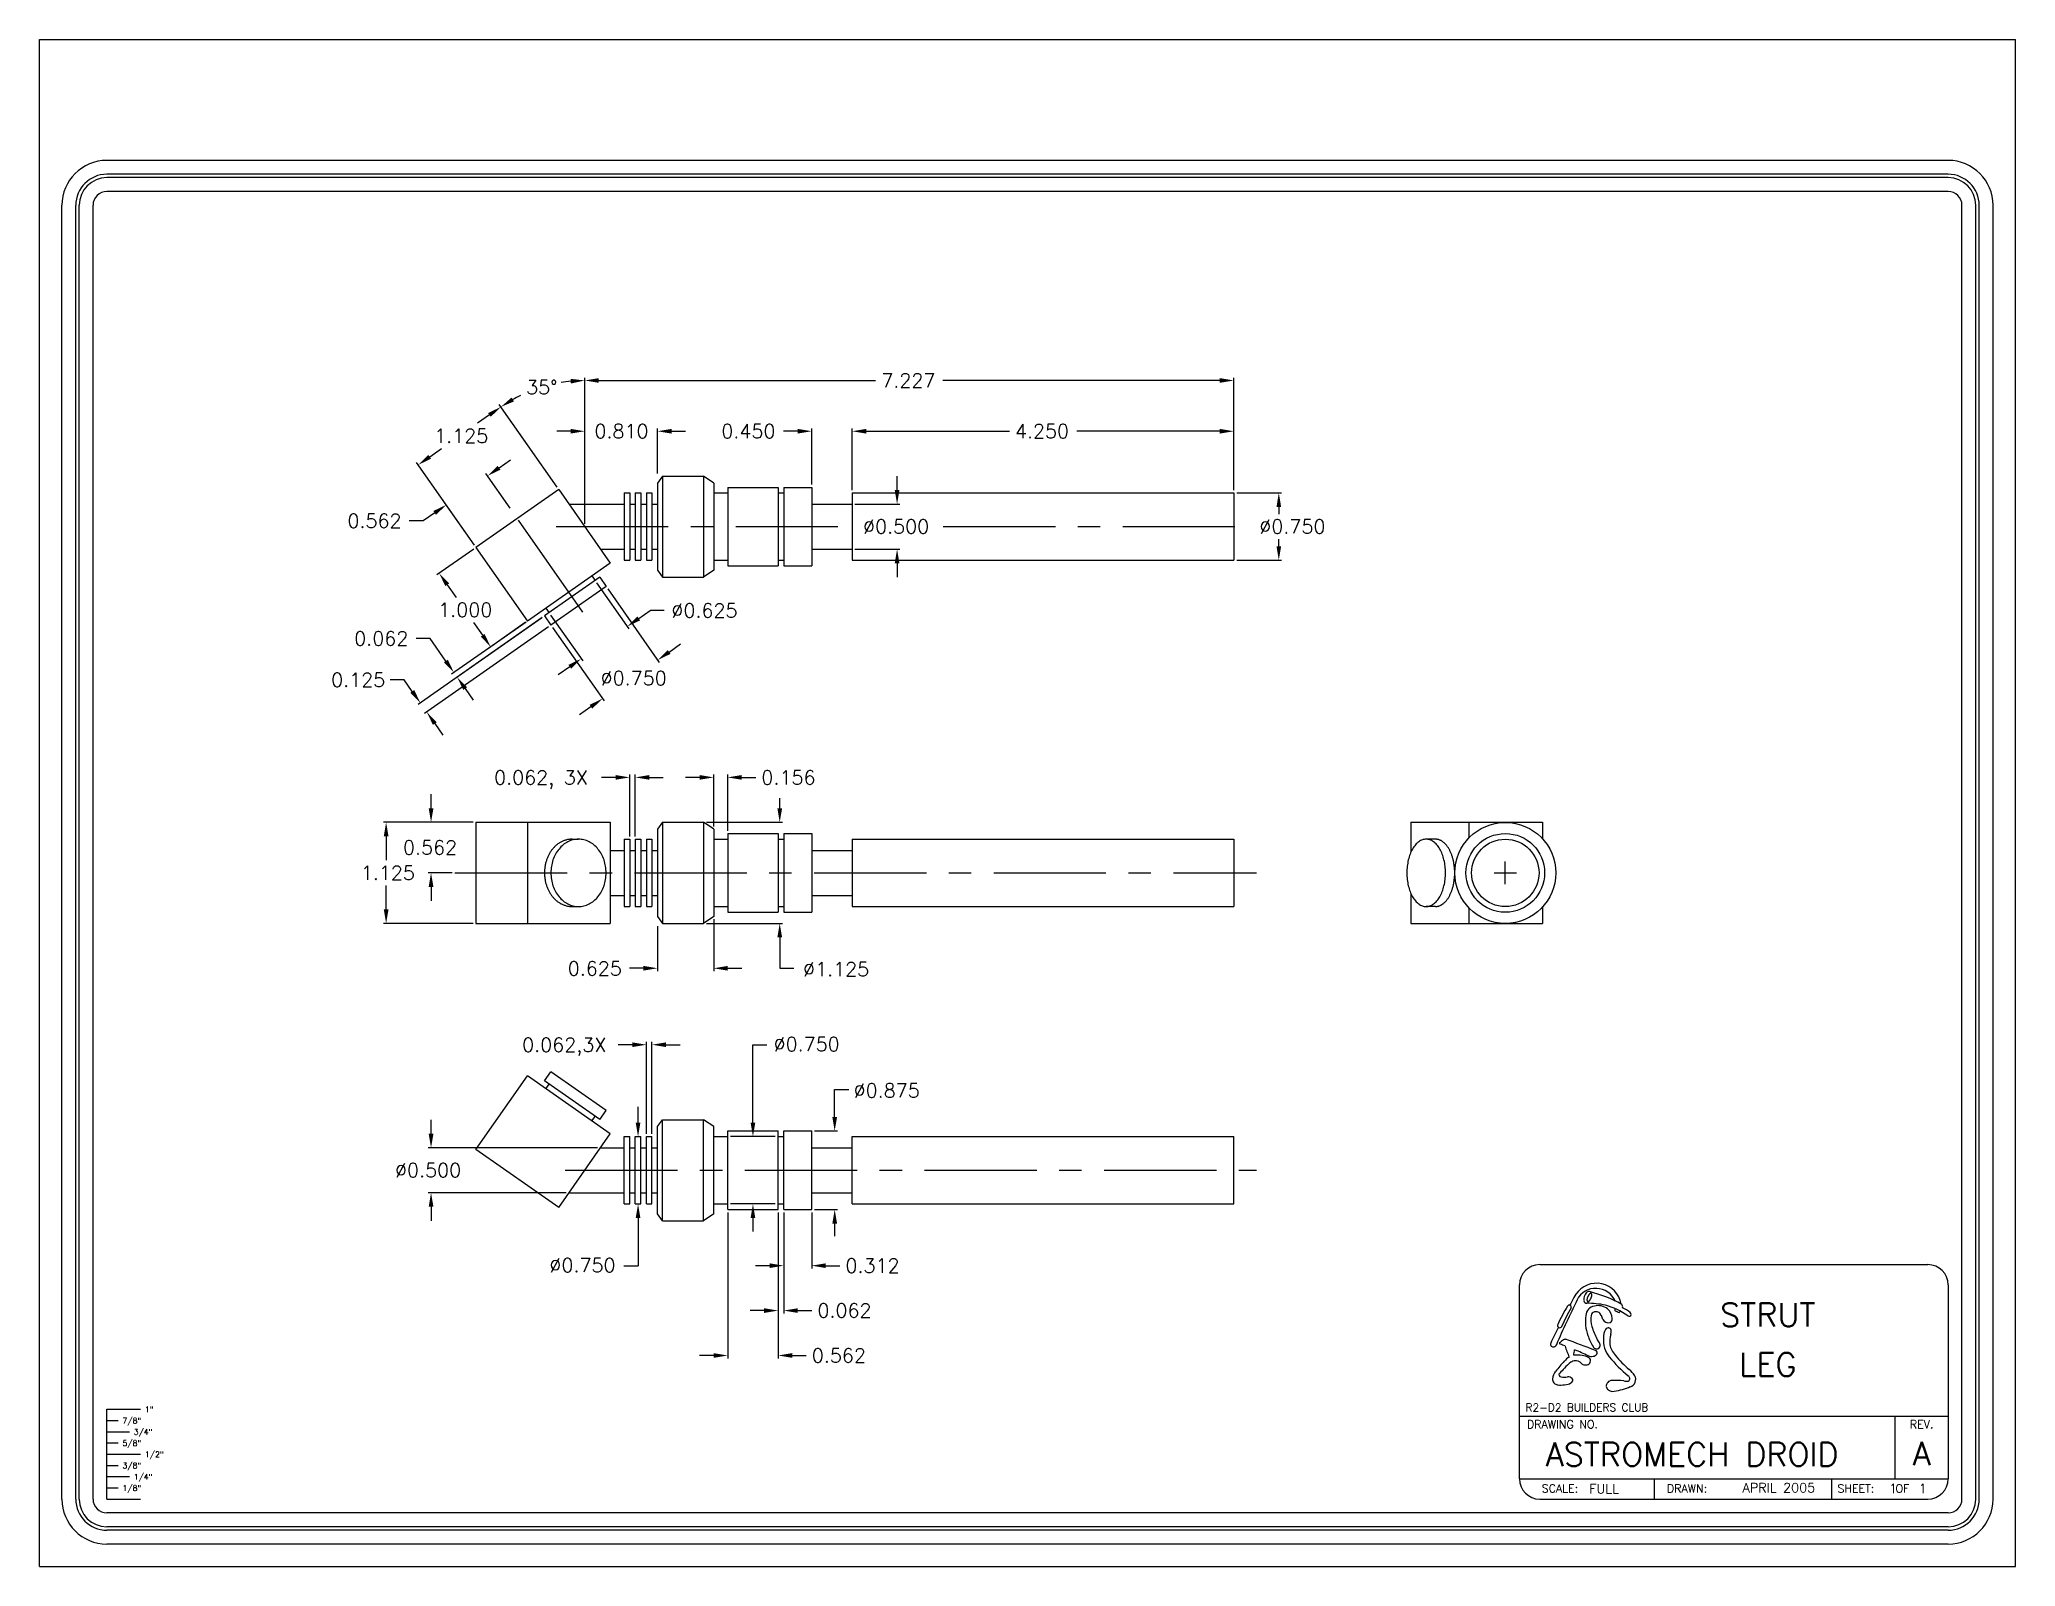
# Model space of a CAD drawing. Extents: x 0 to 22, y 0 to 17.
import ezdxf
from ezdxf.enums import TextEntityAlignment as Align

# ---------------------------------------------------------------- set-up
doc = ezdxf.new("R2010")
doc.units = 0
doc.linetypes.add('CENTER', pattern=[2, 1.25, -0.25, 0.25, -0.25])
doc.layers.get('0').update_dxf_attribs({"linetype": 'CONTINUOUS'})
for name, color, linetype in [('DIMENSIONS', 1, 'CONTINUOUS'), ('FORM', 5, 'CONTINUOUS'), ('LEG_-_STRUT', 7, 'CONTINUOUS')]:
    doc.layers.add(name, color=color, linetype=linetype)
doc.styles.get("Standard").update_dxf_attribs({"font": 'simplex.shx'})

msp = doc.modelspace()

# ---------------------------------------------------------------- linework, layer by layer
for p, q in [((0, 0), (0, 17)), ((0, 17), (22, 17)), ((22, 0), (22, 17)), ((0.75, 0.75), (0.75, 1.75)), ((0.75, 1.75), (1.125, 1.75)), ((0.75, 1.625), (0.875, 1.625)), ((0.75, 1.5), (1, 1.5)), ((0.75, 1.375), (0.875, 1.375)), ((0.75, 1.25), (1.125, 1.25)), ((0.75, 1.125), (0.875, 1.125)), ((0.75, 1), (1, 1)), ((0.75, 0.875), (0.875, 0.875)), ((0.75, 0.75), (1.125, 0.75)), ((0, 0), (22, 0))]:
    msp.add_line(p, q)
at = {"layer": 'DIMENSIONS'}
for p, q in [((6.071, 12.702), (6.071, 13.235)), ((6.071, 11.639), (6.071, 13.235)), ((6.227, 13.204), (9.309, 13.204)), ((13.141, 13.204), (10.059, 13.204)), ((13.298, 11.983), (13.298, 13.235)), ((5.009, 12.82), (4.877, 12.728)), ((5.458, 12.451), (5.119, 12.935)), ((5.763, 12.016), (5.119, 12.935)), ((5.914, 12.639), (5.758, 12.639)), ((6.071, 11.608), (6.071, 12.67)), ((6.881, 12.17), (6.881, 12.67)), ((7.037, 12.639), (7.193, 12.639)), ((8.441, 12.639), (8.285, 12.639)), ((8.598, 12.045), (8.598, 12.67)), ((9.048, 11.983), (9.048, 12.67)), ((9.048, 11.983), (9.048, 12.67)), ((9.204, 12.639), (9.36, 12.639)), ((9.204, 12.639), (10.798, 12.639)), ((13.141, 12.639), (11.548, 12.639)), ((13.298, 11.983), (13.298, 12.67)), ((4.344, 12.354), (4.476, 12.446)), ((5.116, 12.231), (5.244, 12.321)), ((4.842, 11.371), (4.198, 12.29)), ((5.24, 11.782), (4.971, 12.167)), ((9.548, 11.983), (9.548, 12.139)), ((13.329, 11.952), (13.829, 11.952)), ((4.4, 11.729), (4.272, 11.64)), ((4.842, 11.371), (4.51, 11.845)), ((9.079, 11.827), (9.579, 11.827)), ((13.798, 11.795), (13.798, 11.717)), ((4.272, 11.64), (4.115, 11.64)), ((4.834, 11.327), (4.424, 11.04)), ((9.079, 11.327), (9.579, 11.327)), ((13.798, 11.358), (13.798, 11.436)), ((9.548, 11.17), (9.548, 11.014)), ((13.329, 11.202), (13.829, 11.202)), ((4.54, 10.93), (4.638, 10.789)), ((6.203, 10.951), (6.562, 10.44)), ((6.326, 10.885), (6.9, 10.066)), ((5.597, 10.565), (4.214, 9.597)), ((5.691, 10.593), (6.05, 10.081)), ((6.672, 10.555), (6.8, 10.644)), ((6.956, 10.644), (6.8, 10.644)), ((5.668, 10.462), (4.286, 9.495)), ((5.417, 10.515), (4.588, 9.934)), ((5.588, 10.559), (4.624, 9.884)), ((4.934, 10.367), (4.835, 10.508)), ((5.407, 10.508), (4.998, 10.221)), ((5.712, 10.455), (6.285, 9.636)), ((4.348, 10.332), (4.192, 10.332)), ((4.524, 10.08), (4.348, 10.332)), ((7.01, 10.181), (7.138, 10.271)), ((5.904, 10.017), (5.776, 9.927)), ((4.061, 9.871), (3.904, 9.871)), ((4.15, 9.743), (4.061, 9.871)), ((4.739, 9.774), (4.829, 9.646)), ((6.139, 9.572), (6.011, 9.482)), ((4.401, 9.384), (4.491, 9.256)), ((6.571, 8.128), (6.571, 8.816)), ((6.633, 8.128), (6.633, 8.816)), ((7.506, 8.239), (7.506, 8.816)), ((7.662, 8.191), (7.662, 8.816)), ((4.359, 8.441), (4.359, 8.597)), ((6.414, 8.785), (6.258, 8.785)), ((6.789, 8.785), (6.945, 8.785)), ((7.349, 8.785), (7.193, 8.785)), ((7.818, 8.785), (7.974, 8.785)), ((8.241, 8.441), (8.241, 8.555)), ((4.828, 8.285), (3.828, 8.285)), ((4.828, 8.285), (4.328, 8.285)), ((7.425, 8.285), (8.273, 8.285)), ((3.859, 8.128), (3.859, 7.863)), ((4.593, 7.722), (4.328, 7.722)), ((3.859, 7.316), (3.859, 7.581)), ((4.359, 7.566), (4.359, 7.41)), ((4.828, 7.16), (3.828, 7.16)), ((6.881, 7.128), (6.881, 6.628)), ((7.425, 7.16), (8.273, 7.16)), ((7.506, 7.205), (7.506, 6.628)), ((8.241, 7.003), (8.241, 6.66)), ((6.724, 6.66), (6.568, 6.66)), ((7.662, 6.66), (7.818, 6.66)), ((8.241, 6.66), (8.398, 6.66)), ((6.6, 5.809), (6.444, 5.809)), ((6.757, 4.817), (6.757, 5.84)), ((6.819, 4.817), (6.819, 5.84)), ((6.975, 5.809), (7.131, 5.809)), ((7.943, 4.942), (7.943, 5.809)), ((7.943, 5.809), (8.099, 5.809)), ((8.853, 5.005), (8.853, 5.309)), ((8.853, 5.309), (9.01, 5.309)), ((6.664, 4.942), (6.664, 5.119)), ((4.359, 4.817), (4.359, 4.974)), ((8.629, 4.849), (8.885, 4.849)), ((6.214, 4.661), (4.328, 4.661)), ((8.192, 4.786), (7.693, 4.786)), ((5.864, 4.161), (4.328, 4.161)), ((4.359, 4.005), (4.359, 3.849)), ((8.192, 4.036), (7.693, 4.036)), ((8.629, 3.974), (8.885, 3.974)), ((6.664, 3.88), (6.664, 3.349)), ((7.662, 3.942), (7.662, 2.317)), ((7.943, 3.88), (7.943, 3.73)), ((8.224, 3.942), (8.224, 2.317)), ((8.224, 3.942), (8.224, 2.817)), ((8.286, 3.942), (8.286, 3.317)), ((8.286, 3.942), (8.286, 2.817)), ((8.598, 3.942), (8.598, 3.317)), ((8.853, 3.817), (8.853, 3.677)), ((6.507, 3.349), (6.664, 3.349)), ((8.129, 3.349), (7.973, 3.349)), ((8.754, 3.349), (8.91, 3.349)), ((8.067, 2.849), (7.911, 2.849)), ((8.442, 2.849), (8.598, 2.849)), ((7.505, 2.349), (7.349, 2.349)), ((8.38, 2.349), (8.536, 2.349))]:
    msp.add_line(p, q, dxfattribs=at)
for start, end in [(116.0861, 119.4958), (95.5042, 99.305)]:
    msp.add_arc((6.071, 11.577), 1.627, start, end, dxfattribs=at)
for points in [[(5.913, 13.222), (5.916, 13.17), (6.071, 13.204)], [(6.227, 13.23), (6.227, 13.178), (6.071, 13.204)], [(13.141, 13.23), (13.141, 13.178), (13.298, 13.204)], [(5.283, 12.971), (5.256, 13.015), (5.137, 12.91)], [(4.994, 12.841), (5.024, 12.799), (5.137, 12.91)], [(5.914, 12.665), (5.914, 12.613), (6.071, 12.639)], [(7.037, 12.665), (7.037, 12.613), (6.881, 12.639)], [(8.441, 12.665), (8.441, 12.613), (8.598, 12.639)], [(9.204, 12.665), (9.204, 12.613), (9.048, 12.639)], [(9.204, 12.665), (9.204, 12.613), (9.048, 12.639)], [(13.141, 12.665), (13.141, 12.613), (13.298, 12.639)], [(4.329, 12.375), (4.359, 12.333), (4.216, 12.264)], [(5.102, 12.253), (5.131, 12.21), (4.988, 12.142)], [(9.522, 11.983), (9.574, 11.983), (9.548, 11.827)], [(13.772, 11.795), (13.824, 11.795), (13.798, 11.952)], [(4.385, 11.751), (4.415, 11.708), (4.528, 11.819)], [(9.522, 11.17), (9.574, 11.17), (9.548, 11.327)], [(13.772, 11.358), (13.824, 11.358), (13.798, 11.202)], [(4.561, 10.945), (4.518, 10.915), (4.45, 11.058)], [(6.657, 10.576), (6.687, 10.533), (6.544, 10.465)], [(4.955, 10.382), (4.913, 10.352), (5.023, 10.239)], [(6.995, 10.202), (7.025, 10.16), (6.882, 10.091)], [(4.546, 10.095), (4.503, 10.065), (4.614, 9.952)], [(4.76, 9.789), (4.718, 9.759), (4.649, 9.902)], [(5.889, 10.038), (5.919, 9.996), (6.032, 10.107)], [(4.172, 9.758), (4.129, 9.728), (4.24, 9.615)], [(4.423, 9.399), (4.38, 9.37), (4.312, 9.512)], [(6.125, 9.593), (6.154, 9.55), (6.267, 9.661)], [(6.414, 8.811), (6.414, 8.759), (6.571, 8.785)], [(6.789, 8.811), (6.789, 8.759), (6.633, 8.785)], [(7.349, 8.811), (7.349, 8.759), (7.506, 8.785)], [(7.818, 8.811), (7.818, 8.759), (7.662, 8.785)], [(4.333, 8.441), (4.386, 8.441), (4.359, 8.285)], [(8.215, 8.441), (8.268, 8.441), (8.241, 8.285)], [(3.833, 8.128), (3.886, 8.128), (3.859, 8.285)], [(4.333, 7.566), (4.386, 7.566), (4.359, 7.722)], [(3.833, 7.316), (3.886, 7.316), (3.859, 7.16)], [(8.215, 7.003), (8.268, 7.003), (8.241, 7.16)], [(6.724, 6.686), (6.724, 6.634), (6.881, 6.66)], [(7.662, 6.686), (7.662, 6.634), (7.506, 6.66)], [(6.6, 5.835), (6.6, 5.783), (6.757, 5.809)], [(6.975, 5.835), (6.975, 5.783), (6.819, 5.809)], [(6.638, 4.942), (6.69, 4.942), (6.664, 4.786)], [(7.917, 4.942), (7.969, 4.942), (7.943, 4.786)], [(8.827, 5.005), (8.88, 5.005), (8.853, 4.849)], [(4.333, 4.817), (4.386, 4.817), (4.359, 4.661)], [(4.333, 4.005), (4.386, 4.005), (4.359, 4.161)], [(6.638, 3.88), (6.69, 3.88), (6.664, 4.036)], [(7.917, 3.88), (7.969, 3.88), (7.943, 4.036)], [(8.827, 3.817), (8.88, 3.817), (8.853, 3.974)], [(8.129, 3.375), (8.129, 3.323), (8.286, 3.349)], [(8.754, 3.375), (8.754, 3.323), (8.598, 3.349)], [(8.067, 2.875), (8.067, 2.823), (8.224, 2.849)], [(8.442, 2.875), (8.442, 2.823), (8.286, 2.849)], [(7.505, 2.375), (7.505, 2.323), (7.662, 2.349)], [(8.38, 2.375), (8.38, 2.323), (8.224, 2.349)]]:
    msp.add_solid(points, dxfattribs=at)
at = {"layer": 'FORM'}
for p, q in [((21.25, 15.654), (0.75, 15.654)), ((21.25, 15.5), (0.75, 15.5)), ((21.25, 15.462), (0.75, 15.462)), ((21.25, 15.308), (0.75, 15.308)), ((0.25, 0.75), (0.25, 15.154)), ((0.404, 0.75), (0.404, 15.154)), ((0.442, 0.75), (0.442, 15.154)), ((0.596, 0.75), (0.596, 15.154)), ((21.404, 0.75), (21.404, 15.154)), ((21.558, 0.75), (21.558, 15.154)), ((21.596, 0.75), (21.596, 15.154)), ((21.75, 0.75), (21.75, 15.154)), ((21.25, 0.596), (0.75, 0.596)), ((21.25, 0.442), (0.75, 0.442)), ((21.25, 0.404), (0.75, 0.404)), ((21.25, 0.25), (0.75, 0.25))]:
    msp.add_line(p, q, dxfattribs=at)
at = {"layer": 'FORM', "linetype": 'CONTINUOUS'}
for p, q in [((16.703, 3.361), (21.025, 3.361)), ((16.478, 0.975), (16.478, 3.136)), ((21.25, 3.136), (21.25, 0.975)), ((16.478, 1.673), (21.25, 1.673)), ((20.655, 1.673), (20.655, 0.975)), ((16.478, 0.975), (21.25, 0.975)), ((17.978, 0.975), (17.978, 0.75)), ((19.95, 0.972), (19.95, 0.747)), ((16.703, 0.75), (21.025, 0.75))]:
    msp.add_line(p, q, dxfattribs=at)
at = {"layer": 'FORM', "color": 1}
msp.add_polyline3d([(17.276, 3.04, 0), (17.275, 3.041, 0), (17.274, 3.041, 0), (17.273, 3.041, 0), (17.272, 3.041, 0), (17.27, 3.041, 0), (17.269, 3.041, 0), (17.268, 3.04, 0), (17.267, 3.04, 0), (17.266, 3.039, 0), (17.265, 3.039, 0), (17.263, 3.038, 0), (17.262, 3.037, 0), (17.261, 3.036, 0), (17.259, 3.035, 0), (17.258, 3.034, 0), (17.257, 3.033, 0), (17.255, 3.032, 0), (17.254, 3.03, 0), (17.253, 3.029, 0), (17.252, 3.027, 0), (17.25, 3.025, 0), (17.249, 3.024, 0), (17.248, 3.022, 0), (17.246, 3.02, 0), (17.245, 3.018, 0), (17.244, 3.016, 0), (17.243, 3.014, 0), (17.242, 3.012, 0), (17.241, 3.01, 0), (17.239, 3.008, 0), (17.238, 3.006, 0), (17.237, 3.003, 0), (17.236, 3.001, 0), (17.236, 2.999, 0), (17.235, 2.997, 0), (17.234, 2.995, 0), (17.233, 2.992, 0), (17.233, 2.99, 0), (17.232, 2.988, 0), (17.231, 2.986, 0), (17.231, 2.983, 0), (17.23, 2.981, 0), (17.23, 2.979, 0), (17.23, 2.977, 0), (17.229, 2.975, 0), (17.229, 2.973, 0), (17.229, 2.971, 0), (17.229, 2.969, 0), (17.229, 2.968, 0), (17.229, 2.966, 0), (17.229, 2.964, 0), (17.229, 2.962, 0), (17.23, 2.961, 0), (17.23, 2.96, 0), (17.23, 2.958, 0), (17.231, 2.957, 0), (17.231, 2.956, 0), (17.232, 2.955, 0), (17.232, 2.954, 0), (17.233, 2.953, 0), (17.234, 2.952, 0), (17.234, 2.951, 0), (17.235, 2.951, 0), (17.236, 2.95, 0), (17.237, 2.95, 0), (17.238, 2.95, 0), (17.239, 2.95, 0), (17.24, 2.95, 0), (17.241, 2.95, 0), (17.242, 2.95, 0), (17.244, 2.95, 0), (17.245, 2.951, 0), (17.246, 2.951, 0), (17.247, 2.952, 0), (17.248, 2.953, 0), (17.25, 2.953, 0), (17.251, 2.954, 0), (17.252, 2.955, 0), (17.254, 2.957, 0), (17.255, 2.958, 0), (17.256, 2.959, 0), (17.258, 2.961, 0), (17.259, 2.962, 0), (17.26, 2.964, 0), (17.262, 2.965, 0), (17.263, 2.967, 0), (17.264, 2.969, 0), (17.265, 2.971, 0), (17.267, 2.973, 0), (17.268, 2.975, 0), (17.269, 2.977, 0), (17.27, 2.979, 0), (17.271, 2.981, 0), (17.272, 2.983, 0), (17.273, 2.985, 0), (17.274, 2.987, 0), (17.275, 2.989, 0), (17.276, 2.992, 0), (17.277, 2.994, 0), (17.278, 2.996, 0), (17.279, 2.998, 0), (17.279, 3.001, 0), (17.28, 3.003, 0), (17.28, 3.005, 0), (17.281, 3.007, 0), (17.282, 3.009, 0), (17.282, 3.011, 0), (17.282, 3.014, 0), (17.282, 3.016, 0), (17.283, 3.018, 0), (17.283, 3.019, 0), (17.283, 3.021, 0), (17.283, 3.023, 0), (17.283, 3.025, 0), (17.283, 3.027, 0), (17.283, 3.028, 0), (17.282, 3.03, 0), (17.282, 3.031, 0), (17.282, 3.032, 0), (17.281, 3.034, 0), (17.281, 3.035, 0), (17.28, 3.036, 0), (17.279, 3.037, 0), (17.279, 3.038, 0), (17.278, 3.039, 0), (17.277, 3.039, 0), (17.276, 3.04, 0), (17.276, 3.04, 0)], dxfattribs=at)
at = {"layer": 'FORM'}
for centre, radius, start, end in [((0.75, 15.154), 0.5, 90, 180), ((21.25, 15.154), 0.5, 0, 90), ((0.75, 15.154), 0.346, 90, 180), ((0.75, 15.154), 0.308, 90, 180), ((21.25, 15.154), 0.346, 0, 90), ((21.25, 15.154), 0.308, 0, 90), ((0.75, 15.154), 0.154, 90, 180), ((21.25, 15.154), 0.154, 0, 90), ((0.75, 0.75), 0.5, 180, 270), ((0.75, 0.75), 0.346, 180, 270), ((0.75, 0.75), 0.308, 180, 270), ((0.75, 0.75), 0.154, 180, 270), ((21.25, 0.75), 0.5, 270, 0), ((21.25, 0.75), 0.346, 270, 0), ((21.25, 0.75), 0.308, 270, 0), ((21.25, 0.75), 0.154, 270, 0)]:
    msp.add_arc(centre, radius, start, end, dxfattribs=at)
at = {"layer": 'FORM', "linetype": 'CONTINUOUS'}
for centre, start, end in [((16.703, 3.136), 90, 180), ((21.025, 3.136), 360, 90), ((16.703, 0.975), 180, 270), ((21.025, 0.975), 270, 0)]:
    msp.add_arc(centre, 0.225, start, end, dxfattribs=at)
at = {"layer": 'FORM', "color": 7}
for centre, radius, start, end in [((17.335, 2.875), 0.278, 18.2326, 154.6361), ((17.32, 2.877), 0.22, 85.4854, 155.5007), ((17.329, 2.86), 0.236, 23.4687, 88.1516), ((26.447, -1.666), 10.415, 153.5831, 156.6069), ((24.943, -1.125), 8.874, 152.341, 152.9694), ((17.331, 2.785), 0.116, 99.8697, 175.5952), ((17.352, 2.722), 0.182, 54.1043, 102.9674), ((17.362, 2.758), 0.148, 0.8907, 49.1139), ((17.429, 2.913), 0.124, 333.247, 339.1268), ((17.418, 2.904), 0.19, 5.638, 17.7915), ((25.042, -1.414), 9.096, 153.3711, 154.604), ((17.677, 2.732), 0.466, 172.3003, 200.1263), ((17.548, 2.754), 0.276, 171.5259, 197.4947), ((17.322, 2.787), 0.048, 100.0375, 170.9848), ((17.867, 2.831), 0.604, 195.3231, 209.2908), ((17.324, 2.718), 0.117, 68.785, 94.7421), ((17.307, 2.762), 0.0871, 20.1831, 47.8338), ((17.16, 2.686), 0.253, 14.2811, 24.9473), ((17.465, 2.784), 0.0699, 210.2865, 287.2592), ((17.466, 2.624), 0.0332, 69.7642, 151.8988), ((17.462, 2.621), 0.0368, 357.6694, 65.2511), ((17.471, 2.753), 0.0394, 291.9673, 10.2011), ((17.547, 2.854), 0.00713, 157.3748, 243.1832), ((17.713, 3.159), 0.354, 241.5397, 249.3399), ((17.589, 2.831), 0.00392, 246.7424, 343.5507), ((17.418, 2.904), 0.19, 336.9972, 341.1119), ((16.856, 2.477), 0.0328, 161.1287, 346.893), ((16.933, 2.484), 0.00917, 120.5491, 251.4839), ((17.104, 2.316), 0.248, 124.2548, 135.0129), ((15.699, -0.948), 3.638, 69.2866, 70.2231), ((16.983, 2.502), 0.0272, 76.4452, 134.3635), ((18.095, 2.805), 1.164, 197.5192, 203.9815), ((13.996, -5.973), 9.014, 68.3272, 70.6061), ((18.01, 2.862), 0.824, 200.6463, 210.0465), ((17.335, 2.464), 0.0413, 201.5645, 38.0941), ((16.875, 2.223), 0.561, 28.4319, 33.8655), ((17.717, 2.521), 0.305, 175.9752, 218.045), ((17.588, 2.552), 0.175, 149.9608, 183.0164), ((17.771, 2.498), 0.289, 162.8186, 185.355), ((17.739, 2.527), 0.262, 192.3535, 222.302), ((17.375, 2.614), 0.123, 345.3619, 2.6057), ((18.526, 0.861), 2.105, 137.4564, 141.4055), ((17.686, 1.488), 1.009, 134.541, 138.9147), ((17.16, 2.124), 0.244, 121.505, 139.0958), ((17.302, 1.933), 0.424, 126.6804, 139.7871), ((17.098, 2.205), 0.0841, 90, 125.5975), ((16.737, 2.434), 0.354, 346.5241, 356.715), ((17.125, 2.025), 0.329, 81.0168, 97.6796), ((15.699, -0.948), 3.638, 64.8574, 67.5151), ((17.107, 2.24), 0.0497, 63.4627, 100.742), ((17.111, 2.214), 0.0734, 50.0038, 75.5417), ((17.242, 2.344), 0.112, 221.1819, 237.6838), ((17.146, 2.156), 0.197, 58.748, 81.1062), ((17.213, 2.333), 0.0899, 250.0839, 281.7545), ((17.226, 2.287), 0.0415, 277.7057, 342.6988), ((17.278, 2.412), 0.0742, 243.4858, 285.1066), ((17.236, 2.292), 0.0343, 329.1857, 69.5272), ((17.289, 2.401), 0.0619, 277.7873, 324.4296), ((17.319, 2.379), 0.0245, 325.5245, 75.3405), ((18.685, 3.332), 1.567, 219.6028, 230.5002), ((18.64, 3.253), 1.419, 219.5063, 228.4276), ((17, 2.075), 0.155, 140.5469, 175.5193), ((16.89, 2.087), 0.0444, 178.8843, 204.47), ((16.904, 2.08), 0.0554, 192.6455, 248.2224), ((16.928, 2.126), 0.107, 245.4026, 275.4098), ((16.937, 2.134), 0.0204, 124.2549, 201.2233), ((16.943, 2.137), 0.0267, 201.8253, 267.1645), ((16.926, 2.426), 0.406, 271.6993, 283.3954), ((16.976, 2.347), 0.24, 261.666, 278.334), ((17.014, 2.023), 0.0874, 52.9907, 91.7489), ((16.999, 2.117), 0.0895, 283.5752, 324.5897), ((17.05, 2.075), 0.0238, 337.1416, 47.565), ((17.505, 2.009), 0.0608, 88.4325, 186.6263), ((17.514, 2.021), 0.0727, 195.7266, 285.3807), ((17.556, 1.522), 0.55, 81.4266, 95.2081), ((17.428, 2.665), 0.721, 278.3733, 293.1521), ((17.67, 2.211), 0.149, 257.5181, 277.231), ((17.658, 2.085), 0.0481, 12.0254, 52.1436), ((17.679, 2.089), 0.0274, 292.2603, 12.8674), ((17.545, 1.983), 0.259, 32.9711, 53.7284), ((17.686, 2.084), 0.0865, 287.7475, 27.3521)]:
    msp.add_arc(centre, radius, start, end, dxfattribs=at)
at = {"layer": 'FORM', "color": 5}
for centre, radius, start, end in [((18.671, 1.878), 1.947, 148.4149, 155.1985), ((19.048, 1.745), 2.296, 150.4088, 156.2074), ((17.032, 2.888), 0.0215, 335.3232, 152.6722), ((17.33, 2.97), 0.135, 145.6086, 184.3667), ((17.226, 2.961), 0.0308, 183.998, 273.3138), ((17.247, 3.028), 0.0336, 75.2447, 147.693), ((17.221, 1.871), 1.06, 78.393, 89.648), ((16.847, 1.492), 1.621, 61.6372, 75.392), ((17.209, 2.116), 0.825, 54.9325, 74.1529), ((17.586, 2.891), 0.041, 342.6983, 41.6728), ((17.427, 2.454), 0.469, 52.7669, 65.0636), ((16.926, 2.683), 0.0245, 152.1811, 330.991), ((17.698, 2.808), 0.023, 227.6203, 57.4121)]:
    msp.add_arc(centre, radius, start, end, dxfattribs=at)
at = {"layer": 'LEG_-_STRUT'}
for p, q in [((6.937, 12.139), (6.881, 12.062)), ((6.937, 12.139), (7.394, 12.139)), ((6.937, 12.139), (6.937, 11.014)), ((7.394, 12.139), (7.394, 11.014)), ((7.506, 12.062), (7.394, 12.139)), ((5.781, 11.99), (4.859, 11.345)), ((5.781, 11.99), (6.355, 11.171)), ((6.509, 11.952), (6.509, 11.202)), ((6.509, 11.952), (6.571, 11.952)), ((6.571, 11.952), (6.571, 11.202)), ((6.633, 11.952), (6.633, 11.202)), ((6.633, 11.952), (6.695, 11.952)), ((6.695, 11.952), (6.695, 11.202)), ((6.757, 11.952), (6.757, 11.202)), ((6.757, 11.952), (6.819, 11.952)), ((6.819, 11.952), (6.819, 11.202)), ((6.881, 12.062), (6.881, 11.091)), ((7.506, 12.062), (7.506, 11.091)), ((7.506, 11.952), (7.662, 11.952)), ((7.662, 12.014), (8.224, 12.014)), ((7.662, 12.014), (7.662, 11.139)), ((8.224, 12.014), (8.224, 11.139)), ((8.224, 11.952), (8.286, 11.952)), ((8.286, 12.014), (8.286, 11.139)), ((8.286, 12.014), (8.598, 12.014)), ((8.598, 12.014), (8.598, 11.139)), ((9.048, 11.952), (13.298, 11.952)), ((9.048, 11.952), (9.048, 11.202)), ((13.298, 11.952), (13.298, 11.202)), ((5.896, 11.827), (6.509, 11.827)), ((6.571, 11.827), (6.633, 11.827)), ((6.695, 11.827), (6.757, 11.827)), ((6.819, 11.827), (6.881, 11.827)), ((8.598, 11.827), (9.048, 11.827)), ((4.859, 11.345), (5.433, 10.526)), ((6.246, 11.327), (6.509, 11.327)), ((6.571, 11.327), (6.633, 11.327)), ((6.695, 11.327), (6.757, 11.327)), ((6.819, 11.327), (6.881, 11.327)), ((8.598, 11.327), (9.048, 11.327)), ((6.355, 11.171), (5.433, 10.526)), ((6.237, 11.013), (5.622, 10.583)), ((6.15, 11.028), (6.185, 10.977)), ((6.237, 11.013), (6.308, 10.911)), ((6.509, 11.202), (6.571, 11.202)), ((6.633, 11.202), (6.695, 11.202)), ((6.757, 11.202), (6.819, 11.202)), ((6.881, 11.091), (6.937, 11.014)), ((6.937, 11.014), (7.394, 11.014)), ((7.506, 11.091), (7.394, 11.014)), ((7.506, 11.202), (7.662, 11.202)), ((7.662, 11.139), (8.224, 11.139)), ((8.224, 11.202), (8.286, 11.202)), ((8.286, 11.139), (8.598, 11.139)), ((9.048, 11.202), (13.298, 11.202)), ((6.308, 10.911), (5.694, 10.48)), ((5.622, 10.583), (5.694, 10.48)), ((5.638, 10.669), (5.673, 10.619)), ((4.859, 8.285), (4.859, 7.16)), ((4.859, 8.285), (6.355, 8.285)), ((5.433, 8.285), (5.433, 7.16)), ((6.355, 8.285), (6.355, 7.16)), ((6.937, 8.285), (6.881, 8.208)), ((6.881, 8.208), (6.881, 7.237)), ((6.937, 8.285), (7.394, 8.285)), ((6.937, 8.285), (6.937, 7.16)), ((7.394, 8.285), (7.394, 7.16)), ((7.506, 8.208), (7.394, 8.285)), ((7.506, 8.208), (7.506, 7.237)), ((7.662, 8.16), (7.662, 7.285)), ((7.662, 8.16), (8.224, 8.16)), ((8.224, 8.16), (8.224, 7.285)), ((8.286, 8.16), (8.598, 8.16)), ((8.286, 8.16), (8.286, 7.285)), ((8.598, 8.16), (8.598, 7.285)), ((15.269, 8.285), (16.734, 8.285)), ((15.269, 8.285), (15.269, 7.953)), ((15.915, 8.285), (15.915, 8.112)), ((16.734, 8.285), (16.734, 8.103)), ((5.929, 8.097), (6.001, 8.097)), ((6.355, 7.972), (6.509, 7.972)), ((6.509, 8.097), (6.509, 7.347)), ((6.509, 8.097), (6.571, 8.097)), ((6.571, 8.097), (6.571, 7.347)), ((6.571, 7.972), (6.633, 7.972)), ((6.633, 8.097), (6.633, 7.347)), ((6.633, 8.097), (6.695, 8.097)), ((6.695, 8.097), (6.695, 7.347)), ((6.695, 7.972), (6.757, 7.972)), ((6.757, 8.097), (6.757, 7.347)), ((6.757, 8.097), (6.819, 8.097)), ((6.819, 8.097), (6.819, 7.347)), ((6.819, 7.972), (6.881, 7.972)), ((7.506, 8.097), (7.662, 8.097)), ((8.224, 8.097), (8.286, 8.097)), ((8.598, 7.972), (9.048, 7.972)), ((9.048, 8.097), (13.298, 8.097)), ((9.048, 8.097), (9.048, 7.347)), ((13.298, 8.097), (13.298, 7.347)), ((15.541, 8.097), (15.439, 8.097)), ((16.195, 7.722), (16.445, 7.722)), ((16.32, 7.597), (16.32, 7.847)), ((15.269, 7.491), (15.269, 7.16)), ((5.929, 7.347), (6.001, 7.347)), ((6.355, 7.472), (6.509, 7.472)), ((6.509, 7.347), (6.571, 7.347)), ((6.571, 7.472), (6.633, 7.472)), ((6.633, 7.347), (6.695, 7.347)), ((6.695, 7.472), (6.757, 7.472)), ((6.757, 7.347), (6.819, 7.347)), ((6.819, 7.472), (6.881, 7.472)), ((7.506, 7.347), (7.662, 7.347)), ((7.662, 7.285), (8.224, 7.285)), ((8.224, 7.347), (8.286, 7.347)), ((8.286, 7.285), (8.598, 7.285)), ((8.598, 7.472), (9.048, 7.472)), ((9.048, 7.347), (13.298, 7.347)), ((15.541, 7.347), (15.439, 7.347)), ((15.915, 7.332), (15.915, 7.16)), ((16.734, 7.341), (16.734, 7.16)), ((4.859, 7.16), (6.355, 7.16)), ((6.881, 7.237), (6.937, 7.16)), ((6.937, 7.16), (7.394, 7.16)), ((7.506, 7.237), (7.394, 7.16)), ((15.269, 7.16), (16.734, 7.16)), ((5.622, 5.405), (5.694, 5.508)), ((6.308, 5.077), (5.694, 5.508)), ((4.859, 4.643), (5.433, 5.462)), ((6.355, 4.817), (5.433, 5.462)), ((6.237, 4.975), (5.622, 5.405)), ((5.638, 5.319), (5.673, 5.369)), ((6.237, 4.975), (6.308, 5.077)), ((6.15, 4.96), (6.185, 5.011)), ((6.881, 4.897), (6.937, 4.974)), ((6.881, 3.926), (6.881, 4.897)), ((6.937, 4.974), (7.394, 4.974)), ((6.937, 3.849), (6.937, 4.974)), ((7.394, 3.849), (7.394, 4.974)), ((7.506, 4.897), (7.394, 4.974)), ((7.506, 3.926), (7.506, 4.897)), ((7.662, 3.974), (7.662, 4.849)), ((7.662, 4.849), (8.224, 4.849)), ((8.224, 3.974), (8.224, 4.849)), ((8.286, 3.974), (8.286, 4.849)), ((8.286, 4.849), (8.598, 4.849)), ((8.598, 3.974), (8.598, 4.849)), ((5.781, 3.997), (4.859, 4.643)), ((5.781, 3.997), (6.355, 4.817)), ((6.246, 4.661), (6.509, 4.661)), ((6.509, 4.036), (6.509, 4.786)), ((6.509, 4.786), (6.571, 4.786)), ((6.571, 4.036), (6.571, 4.786)), ((6.571, 4.661), (6.633, 4.661)), ((6.633, 4.036), (6.633, 4.786)), ((6.633, 4.786), (6.695, 4.786)), ((6.695, 4.036), (6.695, 4.786)), ((6.695, 4.661), (6.757, 4.661)), ((6.757, 4.036), (6.757, 4.786)), ((6.757, 4.786), (6.819, 4.786)), ((6.819, 4.036), (6.819, 4.786)), ((6.819, 4.661), (6.881, 4.661)), ((7.506, 4.786), (7.662, 4.786)), ((8.224, 4.786), (8.286, 4.786)), ((8.598, 4.661), (9.048, 4.661)), ((9.048, 4.786), (13.298, 4.786)), ((9.048, 4.036), (9.048, 4.786)), ((13.298, 4.036), (13.298, 4.786)), ((5.896, 4.161), (6.509, 4.161)), ((6.509, 4.036), (6.571, 4.036)), ((6.571, 4.161), (6.633, 4.161)), ((6.633, 4.036), (6.695, 4.036)), ((6.695, 4.161), (6.757, 4.161)), ((6.757, 4.036), (6.819, 4.036)), ((6.819, 4.161), (6.881, 4.161)), ((7.506, 4.036), (7.662, 4.036)), ((7.662, 3.974), (8.224, 3.974)), ((8.224, 4.036), (8.286, 4.036)), ((8.286, 3.974), (8.598, 3.974)), ((8.598, 4.161), (9.048, 4.161)), ((9.048, 4.036), (13.298, 4.036)), ((6.937, 3.849), (6.881, 3.926)), ((6.937, 3.849), (7.394, 3.849)), ((7.506, 3.926), (7.394, 3.849))]:
    msp.add_line(p, q, dxfattribs=at)
at = {"layer": 'LEG_-_STRUT', "linetype": 'CENTER'}
for p, q in [((6.051, 10.624), (5.278, 11.728)), ((5.751, 11.577), (8.889, 11.577)), ((10.06, 11.577), (13.548, 11.577)), ((4.624, 7.722), (13.548, 7.722)), ((5.853, 4.411), (13.548, 4.411))]:
    msp.add_line(p, q, dxfattribs=at)
at = {"layer": 'LEG_-_STRUT'}
for points in [[(5.929, 8.097, 0), (5.922, 8.097, 0), (5.914, 8.097, 0), (5.907, 8.096, 0), (5.899, 8.095, 0), (5.892, 8.094, 0), (5.884, 8.093, 0), (5.877, 8.092, 0), (5.869, 8.09, 0), (5.862, 8.088, 0), (5.855, 8.086, 0), (5.847, 8.084, 0), (5.84, 8.081, 0), (5.833, 8.078, 0), (5.826, 8.075, 0), (5.819, 8.072, 0), (5.812, 8.069, 0), (5.805, 8.065, 0), (5.798, 8.061, 0), (5.791, 8.057, 0), (5.785, 8.053, 0), (5.778, 8.048, 0), (5.771, 8.044, 0), (5.765, 8.039, 0), (5.759, 8.034, 0), (5.752, 8.029, 0), (5.746, 8.023, 0), (5.74, 8.018, 0), (5.734, 8.012, 0), (5.729, 8.006, 0), (5.723, 8, 0), (5.718, 7.994, 0), (5.712, 7.987, 0), (5.707, 7.981, 0), (5.702, 7.974, 0), (5.697, 7.967, 0), (5.692, 7.96, 0), (5.687, 7.953, 0), (5.683, 7.945, 0), (5.678, 7.938, 0), (5.674, 7.93, 0), (5.67, 7.923, 0), (5.666, 7.915, 0), (5.662, 7.907, 0), (5.658, 7.899, 0), (5.655, 7.891, 0), (5.652, 7.882, 0), (5.649, 7.874, 0), (5.646, 7.866, 0), (5.643, 7.857, 0), (5.64, 7.848, 0), (5.638, 7.84, 0), (5.635, 7.831, 0), (5.633, 7.822, 0), (5.631, 7.813, 0), (5.63, 7.804, 0), (5.628, 7.795, 0), (5.627, 7.786, 0), (5.626, 7.777, 0), (5.625, 7.768, 0), (5.624, 7.759, 0), (5.623, 7.75, 0), (5.623, 7.74, 0), (5.622, 7.731, 0), (5.622, 7.722, 0), (5.622, 7.713, 0), (5.623, 7.704, 0), (5.623, 7.694, 0), (5.624, 7.685, 0), (5.625, 7.676, 0), (5.626, 7.667, 0), (5.627, 7.658, 0), (5.628, 7.649, 0), (5.63, 7.64, 0), (5.631, 7.631, 0), (5.633, 7.622, 0), (5.635, 7.613, 0), (5.638, 7.604, 0), (5.64, 7.596, 0), (5.643, 7.587, 0), (5.646, 7.579, 0), (5.649, 7.57, 0), (5.652, 7.562, 0), (5.655, 7.553, 0), (5.658, 7.545, 0), (5.662, 7.537, 0), (5.666, 7.529, 0), (5.67, 7.521, 0), (5.674, 7.514, 0), (5.678, 7.506, 0), (5.683, 7.499, 0), (5.687, 7.491, 0), (5.692, 7.484, 0), (5.697, 7.477, 0), (5.702, 7.47, 0), (5.707, 7.463, 0), (5.712, 7.457, 0), (5.718, 7.45, 0), (5.723, 7.444, 0), (5.729, 7.438, 0), (5.734, 7.432, 0), (5.74, 7.426, 0), (5.746, 7.421, 0), (5.752, 7.415, 0), (5.759, 7.41, 0), (5.765, 7.405, 0), (5.771, 7.4, 0), (5.778, 7.396, 0), (5.785, 7.391, 0), (5.791, 7.387, 0), (5.798, 7.383, 0), (5.805, 7.379, 0), (5.812, 7.376, 0), (5.819, 7.372, 0), (5.826, 7.369, 0), (5.833, 7.366, 0), (5.84, 7.363, 0), (5.847, 7.361, 0), (5.855, 7.358, 0), (5.862, 7.356, 0), (5.869, 7.354, 0), (5.877, 7.353, 0), (5.884, 7.351, 0), (5.892, 7.35, 0), (5.899, 7.349, 0), (5.907, 7.348, 0), (5.914, 7.348, 0), (5.922, 7.347, 0), (5.929, 7.347, 0)], [(6.001, 8.097, 0), (5.986, 8.097, 0), (5.971, 8.095, 0), (5.956, 8.093, 0), (5.941, 8.09, 0), (5.926, 8.086, 0), (5.912, 8.081, 0), (5.898, 8.075, 0), (5.884, 8.069, 0), (5.87, 8.061, 0), (5.856, 8.053, 0), (5.843, 8.044, 0), (5.83, 8.034, 0), (5.818, 8.023, 0), (5.806, 8.012, 0), (5.795, 8, 0), (5.784, 7.987, 0), (5.773, 7.974, 0), (5.764, 7.96, 0), (5.754, 7.945, 0), (5.746, 7.93, 0), (5.738, 7.915, 0), (5.73, 7.899, 0), (5.723, 7.882, 0), (5.717, 7.866, 0), (5.712, 7.848, 0), (5.707, 7.831, 0), (5.703, 7.813, 0), (5.7, 7.795, 0), (5.697, 7.777, 0), (5.695, 7.759, 0), (5.694, 7.74, 0), (5.694, 7.722, 0), (5.694, 7.704, 0), (5.695, 7.685, 0), (5.697, 7.667, 0), (5.7, 7.649, 0), (5.703, 7.631, 0), (5.707, 7.613, 0), (5.712, 7.596, 0), (5.717, 7.579, 0), (5.723, 7.562, 0), (5.73, 7.545, 0), (5.738, 7.529, 0), (5.746, 7.514, 0), (5.754, 7.499, 0), (5.764, 7.484, 0), (5.773, 7.47, 0), (5.784, 7.457, 0), (5.795, 7.444, 0), (5.806, 7.432, 0), (5.818, 7.421, 0), (5.83, 7.41, 0), (5.843, 7.4, 0), (5.856, 7.391, 0), (5.87, 7.383, 0), (5.884, 7.376, 0), (5.898, 7.369, 0), (5.912, 7.363, 0), (5.926, 7.358, 0), (5.941, 7.354, 0), (5.956, 7.351, 0), (5.971, 7.349, 0), (5.986, 7.348, 0), (6.001, 7.347, 0), (6.016, 7.348, 0), (6.031, 7.349, 0), (6.046, 7.351, 0), (6.061, 7.354, 0), (6.076, 7.358, 0), (6.09, 7.363, 0), (6.105, 7.369, 0), (6.119, 7.376, 0), (6.132, 7.383, 0), (6.146, 7.391, 0), (6.159, 7.4, 0), (6.172, 7.41, 0), (6.184, 7.421, 0), (6.196, 7.432, 0), (6.207, 7.444, 0), (6.218, 7.457, 0), (6.229, 7.47, 0), (6.239, 7.484, 0), (6.248, 7.499, 0), (6.256, 7.514, 0), (6.265, 7.529, 0), (6.272, 7.545, 0), (6.279, 7.562, 0), (6.285, 7.579, 0), (6.29, 7.596, 0), (6.295, 7.613, 0), (6.299, 7.631, 0), (6.302, 7.649, 0), (6.305, 7.667, 0), (6.307, 7.685, 0), (6.308, 7.704, 0), (6.308, 7.722, 0), (6.308, 7.74, 0), (6.307, 7.759, 0), (6.305, 7.777, 0), (6.302, 7.795, 0), (6.299, 7.813, 0), (6.295, 7.831, 0), (6.29, 7.848, 0), (6.285, 7.866, 0), (6.279, 7.882, 0), (6.272, 7.899, 0), (6.265, 7.915, 0), (6.256, 7.93, 0), (6.248, 7.945, 0), (6.239, 7.96, 0), (6.229, 7.974, 0), (6.218, 7.987, 0), (6.207, 8, 0), (6.196, 8.012, 0), (6.184, 8.023, 0), (6.172, 8.034, 0), (6.159, 8.044, 0), (6.146, 8.053, 0), (6.132, 8.061, 0), (6.119, 8.069, 0), (6.105, 8.075, 0), (6.09, 8.081, 0), (6.076, 8.086, 0), (6.061, 8.09, 0), (6.046, 8.093, 0), (6.031, 8.095, 0), (6.016, 8.097, 0), (6.001, 8.097, 0)], [(15.439, 8.097, 0), (15.428, 8.097, 0), (15.418, 8.095, 0), (15.407, 8.093, 0), (15.397, 8.09, 0), (15.387, 8.086, 0), (15.376, 8.081, 0), (15.366, 8.075, 0), (15.357, 8.069, 0), (15.347, 8.061, 0), (15.337, 8.053, 0), (15.328, 8.044, 0), (15.319, 8.034, 0), (15.311, 8.023, 0), (15.302, 8.012, 0), (15.294, 8, 0), (15.287, 7.987, 0), (15.279, 7.974, 0), (15.273, 7.96, 0), (15.266, 7.945, 0), (15.26, 7.93, 0), (15.254, 7.915, 0), (15.249, 7.899, 0), (15.244, 7.882, 0), (15.24, 7.866, 0), (15.236, 7.848, 0), (15.233, 7.831, 0), (15.23, 7.813, 0), (15.228, 7.795, 0), (15.226, 7.777, 0), (15.225, 7.759, 0), (15.224, 7.74, 0), (15.224, 7.722, 0), (15.224, 7.704, 0), (15.225, 7.685, 0), (15.226, 7.667, 0), (15.228, 7.649, 0), (15.23, 7.631, 0), (15.233, 7.613, 0), (15.236, 7.596, 0), (15.24, 7.579, 0), (15.244, 7.562, 0), (15.249, 7.545, 0), (15.254, 7.529, 0), (15.26, 7.514, 0), (15.266, 7.499, 0), (15.273, 7.484, 0), (15.279, 7.47, 0), (15.287, 7.457, 0), (15.294, 7.444, 0), (15.302, 7.432, 0), (15.311, 7.421, 0), (15.319, 7.41, 0), (15.328, 7.4, 0), (15.337, 7.391, 0), (15.347, 7.383, 0), (15.357, 7.376, 0), (15.366, 7.369, 0), (15.376, 7.363, 0), (15.387, 7.358, 0), (15.397, 7.354, 0), (15.407, 7.351, 0), (15.418, 7.349, 0), (15.428, 7.348, 0), (15.439, 7.347, 0), (15.449, 7.348, 0), (15.46, 7.349, 0), (15.47, 7.351, 0), (15.481, 7.354, 0), (15.491, 7.358, 0), (15.501, 7.363, 0), (15.511, 7.369, 0), (15.521, 7.376, 0), (15.531, 7.383, 0), (15.54, 7.391, 0), (15.549, 7.4, 0), (15.558, 7.41, 0), (15.567, 7.421, 0), (15.575, 7.432, 0), (15.583, 7.444, 0), (15.591, 7.457, 0), (15.598, 7.47, 0), (15.605, 7.484, 0), (15.612, 7.499, 0), (15.618, 7.514, 0), (15.623, 7.529, 0), (15.629, 7.545, 0), (15.633, 7.562, 0), (15.637, 7.579, 0), (15.641, 7.596, 0), (15.645, 7.613, 0), (15.648, 7.631, 0), (15.65, 7.649, 0), (15.652, 7.667, 0), (15.653, 7.685, 0), (15.654, 7.704, 0), (15.654, 7.722, 0), (15.654, 7.74, 0), (15.653, 7.759, 0), (15.652, 7.777, 0), (15.65, 7.795, 0), (15.648, 7.813, 0), (15.645, 7.831, 0), (15.641, 7.848, 0), (15.637, 7.866, 0), (15.633, 7.882, 0), (15.629, 7.899, 0), (15.623, 7.915, 0), (15.618, 7.93, 0), (15.612, 7.945, 0), (15.605, 7.96, 0), (15.598, 7.974, 0), (15.591, 7.987, 0), (15.583, 8, 0), (15.575, 8.012, 0), (15.567, 8.023, 0), (15.558, 8.034, 0), (15.549, 8.044, 0), (15.54, 8.053, 0), (15.531, 8.061, 0), (15.521, 8.069, 0), (15.511, 8.075, 0), (15.501, 8.081, 0), (15.491, 8.086, 0), (15.481, 8.09, 0), (15.47, 8.093, 0), (15.46, 8.095, 0), (15.449, 8.097, 0), (15.439, 8.097, 0)], [(15.541, 7.347, 0), (15.546, 7.347, 0), (15.552, 7.348, 0), (15.557, 7.348, 0), (15.562, 7.349, 0), (15.568, 7.35, 0), (15.573, 7.351, 0), (15.578, 7.353, 0), (15.583, 7.354, 0), (15.588, 7.356, 0), (15.594, 7.358, 0), (15.599, 7.361, 0), (15.604, 7.363, 0), (15.609, 7.366, 0), (15.614, 7.369, 0), (15.619, 7.372, 0), (15.623, 7.376, 0), (15.628, 7.379, 0), (15.633, 7.383, 0), (15.638, 7.387, 0), (15.643, 7.391, 0), (15.647, 7.396, 0), (15.652, 7.4, 0), (15.656, 7.405, 0), (15.661, 7.41, 0), (15.665, 7.415, 0), (15.669, 7.421, 0), (15.674, 7.426, 0), (15.678, 7.432, 0), (15.682, 7.438, 0), (15.686, 7.444, 0), (15.69, 7.45, 0), (15.693, 7.457, 0), (15.697, 7.463, 0), (15.701, 7.47, 0), (15.704, 7.477, 0), (15.707, 7.484, 0), (15.711, 7.491, 0), (15.714, 7.499, 0), (15.717, 7.506, 0), (15.72, 7.514, 0), (15.723, 7.521, 0), (15.726, 7.529, 0), (15.728, 7.537, 0), (15.731, 7.545, 0), (15.733, 7.553, 0), (15.736, 7.562, 0), (15.738, 7.57, 0), (15.74, 7.579, 0), (15.742, 7.587, 0), (15.744, 7.596, 0), (15.745, 7.604, 0), (15.747, 7.613, 0), (15.748, 7.622, 0), (15.75, 7.631, 0), (15.751, 7.64, 0), (15.752, 7.649, 0), (15.753, 7.658, 0), (15.754, 7.667, 0), (15.755, 7.676, 0), (15.755, 7.685, 0), (15.756, 7.694, 0), (15.756, 7.704, 0), (15.756, 7.713, 0), (15.756, 7.722, 0), (15.756, 7.731, 0), (15.756, 7.74, 0), (15.756, 7.75, 0), (15.755, 7.759, 0), (15.755, 7.768, 0), (15.754, 7.777, 0), (15.753, 7.786, 0), (15.752, 7.795, 0), (15.751, 7.804, 0), (15.75, 7.813, 0), (15.748, 7.822, 0), (15.747, 7.831, 0), (15.745, 7.84, 0), (15.744, 7.848, 0), (15.742, 7.857, 0), (15.74, 7.866, 0), (15.738, 7.874, 0), (15.736, 7.882, 0), (15.733, 7.891, 0), (15.731, 7.899, 0), (15.728, 7.907, 0), (15.726, 7.915, 0), (15.723, 7.923, 0), (15.72, 7.93, 0), (15.717, 7.938, 0), (15.714, 7.945, 0), (15.711, 7.953, 0), (15.707, 7.96, 0), (15.704, 7.967, 0), (15.701, 7.974, 0), (15.697, 7.981, 0), (15.693, 7.987, 0), (15.69, 7.994, 0), (15.686, 8, 0), (15.682, 8.006, 0), (15.678, 8.012, 0), (15.674, 8.018, 0), (15.669, 8.023, 0), (15.665, 8.029, 0), (15.661, 8.034, 0), (15.656, 8.039, 0), (15.652, 8.044, 0), (15.647, 8.048, 0), (15.643, 8.053, 0), (15.638, 8.057, 0), (15.633, 8.061, 0), (15.628, 8.065, 0), (15.623, 8.069, 0), (15.619, 8.072, 0), (15.614, 8.075, 0), (15.609, 8.078, 0), (15.604, 8.081, 0), (15.599, 8.084, 0), (15.594, 8.086, 0), (15.588, 8.088, 0), (15.583, 8.09, 0), (15.578, 8.092, 0), (15.573, 8.093, 0), (15.568, 8.094, 0), (15.562, 8.095, 0), (15.557, 8.096, 0), (15.552, 8.097, 0), (15.546, 8.097, 0), (15.541, 8.097, 0)]]:
    msp.add_polyline3d(points, dxfattribs=at)
for radius in [0.562, 0.438, 0.375]:
    msp.add_circle((16.32, 7.722), radius, dxfattribs=at)

# ---------------------------------------------------------------- texts
for s, p in [('1"', (1.174, 1.717)), ('7/8"', (0.924, 1.592)), ('3/4"', (1.049, 1.467)), ('5/8"', (0.924, 1.342)), ('3/8"', (0.924, 1.092)), ('1/2"', (1.174, 1.217)), ('1/8"', (0.924, 0.842)), ('1/4"', (1.049, 0.967))]:
    msp.add_text(s, height=0.0625).set_placement(p)
at = {"layer": 'DIMENSIONS'}
for s, p in [('35°', (5.418, 13.05)), ('7.227', (9.372, 13.126)), ('1.125', (4.394, 12.509)), ('0.810', (6.178, 12.561)), ('0.450', (7.591, 12.561)), ('4.250', (10.86, 12.561)), ('0.562', (3.428, 11.562)), ('%%C0.500', (9.169, 11.499)), ('%%C0.750', (13.581, 11.499)), ('1.000', (4.439, 10.571)), ('%%C0.625', (7.035, 10.566)), ('0.062', (3.504, 10.254)), ('0.125', (3.247, 9.793)), ('%%C0.750', (6.247, 9.811)), ('0.062, 3X', (5.061, 8.706)), ('0.156', (8.037, 8.706)), ('0.562', (4.047, 7.925)), ('1.125', (3.577, 7.644)), ('0.625', (5.881, 6.581)), ('%%C1.125', (8.501, 6.573)), ('0.062,3X', (5.374, 5.731)), ('%%C0.750', (8.173, 5.737)), ('%%C0.875', (9.064, 5.221)), ('%%C0.500', (3.958, 4.333)), ('%%C0.750', (5.677, 3.277)), ('0.312', (8.973, 3.271)), ('0.062', (8.661, 2.771)), ('0.562', (8.599, 2.271))]:
    msp.add_text(s, height=0.1562, dxfattribs=at).set_placement(p)
at = {"layer": 'FORM'}
for s, p in [('STRUT', (19.243, 2.671)), ('LEG', (19.243, 2.119))]:
    msp.add_text(s, height=0.2605, dxfattribs=at).set_placement(p, align=Align.CENTER)
at = {"layer": 'FORM', "color": 7}
msp.add_text('R2-D2 BUILDERS CLUB', height=0.08615, dxfattribs=at).set_placement((16.546, 1.727))
at = {"layer": 'FORM', "linetype": 'CONTINUOUS'}
for s, height, p in [('DRAWING NO.', 0.09003, (16.561, 1.538)), ('SCALE:', 0.09, (16.725, 0.824)), ('DRAWN:', 0.09, (18.119, 0.824)), ('SHEET:   OF', 0.09003, (20.018, 0.823))]:
    msp.add_text(s, height=height, dxfattribs=at).set_placement(p)
msp.add_text('REV.', height=0.09, dxfattribs=at).set_placement((20.955, 1.538), align=Align.CENTER)
at = {"layer": 'FORM'}
for s, height, p in [('ASTROMECH DROID', 0.26052, (16.771, 1.118)), ('A', 0.261, (20.857, 1.128)), ('FULL', 0.1042, (17.254, 0.814)), ('1   1', 0.1042, (20.593, 0.817))]:
    msp.add_text(s, height=height, dxfattribs=at).set_placement(p)
msp.add_text('APRIL 2005', height=0.1042, dxfattribs=at).set_placement((19.77, 0.825), align=Align.RIGHT)

doc.saveas('drawing.dxf')
